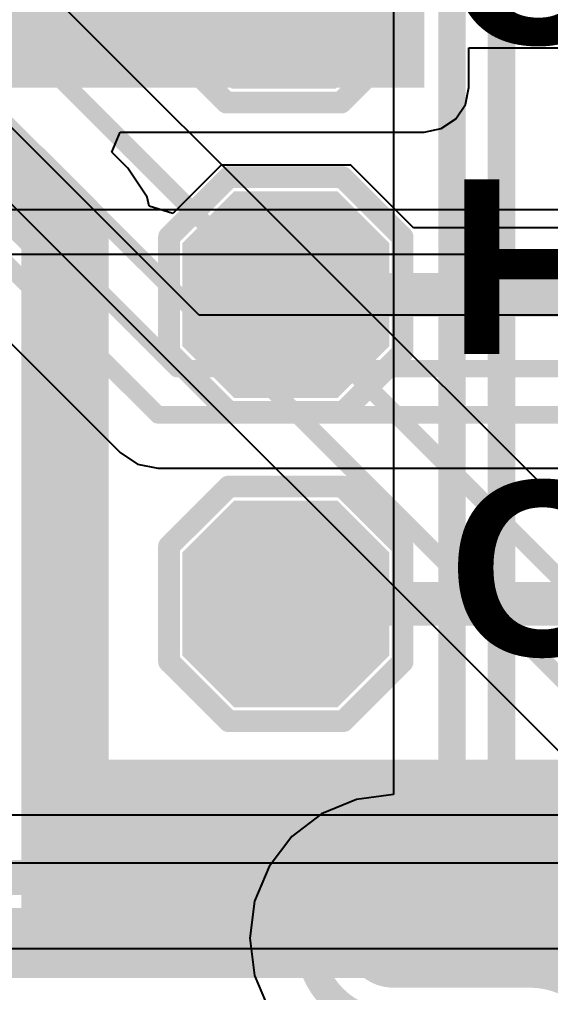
# Model space of a CAD drawing. Header units: inches. Extents: x 0 to 208, y 0 to 213.
# Drawn here: x 2.4163 to 2.5379, y 3.3466 to 3.5696 of the extents above; entities that cross this region are included whole.
import ezdxf

# ---------------------------------------------------------------- set-up
doc = ezdxf.new("R2010")
doc.units = ezdxf.units.IN
doc.header["$MEASUREMENT"] = 0
for name, color, linetype in [('Bottom Layer', 5, 'Continuous'), ('L2_GND1', 16, 'Continuous'), ('L5_GND2', 156, 'Continuous'), ('L6_SIG2', 130, 'Continuous'), ('L7_GND3', 216, 'Continuous'), ('Top Layer', 1, 'Continuous'), ('Top Overlay', 2, 'Continuous'), ('Top Paste', 8, 'Continuous'), ('Top Solder', 216, 'Continuous')]:
    doc.layers.add(name, color=color, linetype=linetype)
doc.styles.add('Arial_Bold', font='', dxfattribs={"height": 0.2})
doc.styles.get('Arial_Bold').set_extended_font_data('Arial', bold=True)

# ---------------------------------------------------------------- blocks, each defined once
blk = doc.blocks.new('T____________0_5___191')
at = {"layer": 'Top Layer'}
blk.add_hatch(color=1, dxfattribs=at).paths.add_polyline_path([(0.009843425, 0.01968415), (-0.009841625, 0.01968415), (-0.01968415, 0.009841625), (-0.01968415, -0.009843425), (-0.009841625, -0.01968595), (0.009843425, -0.01968595), (0.01968595, -0.009843425), (0.01968595, 0.009841625)])
at = {"layer": 'Top Paste'}
blk.add_hatch(color=8, dxfattribs=at).paths.add_polyline_path([(0.009843425, 0.01968415), (-0.009841625, 0.01968415), (-0.01968415, 0.009841625), (-0.01968415, -0.009843425), (-0.009841625, -0.01968595), (0.009843425, -0.01968595), (0.01968595, -0.009843425), (0.01968595, 0.009841625)])
at = {"layer": 'Top Solder'}
blk.add_hatch(color=216, dxfattribs=at).paths.add_polyline_path([(0.011843425, 0.02368415), (-0.011841625, 0.02368415), (-0.02368415, 0.011841625), (-0.02368415, -0.011843425), (-0.011841625, -0.02368595), (0.011843425, -0.02368595), (0.02368595, -0.011843425), (0.02368595, 0.011841625)])
at = {"layer": 'Top Overlay'}
for points in [[(-0.0132091, 0.0267511, 0.005, 0.005, 0), (-0.0268451, 0.0131171, 0.005, 0.005, 0)], [(-0.0132091, 0.0267511, 0.005, 0.005, 0), (0.0132489, 0.0267511, 0.005, 0.005, 0)], [(0.0132489, 0.0267511, 0.005, 0.005, 0), (0.0269149, 0.0130851, 0.005, 0.005, 0)], [(-0.0268451, 0.0131171, 0.005, 0.005, 0), (-0.0268451, -0.0131549, 0.005, 0.005, 0)], [(0.0269149, 0.0130851, 0.005, 0.005, 0), (0.0269149, -0.0129849, 0.005, 0.005, 0)], [(-0.0268451, -0.0131549, 0.005, 0.005, 0), (-0.0132831, -0.0267169, 0.005, 0.005, 0)], [(0.0269149, -0.0129849, 0.005, 0.005, 0), (0.0131849, -0.0267169, 0.005, 0.005, 0)], [(-0.0132831, -0.0267169, 0.005, 0.005, 0), (0.0131849, -0.0267169, 0.005, 0.005, 0)]]:
    blk.add_lwpolyline(points, format="xyseb", dxfattribs=at)
for points in [[(-0.0144591, 0.0267511, 0.0025, 0.0025, 1), (-0.0119591, 0.0267511, 0.0025, 0.0025, 1)], [(-0.0144591, 0.0267511, 0.0025, 0.0025, 1), (-0.0119591, 0.0267511, 0.0025, 0.0025, 1)], [(0.0119989, 0.0267511, 0.0025, 0.0025, 1), (0.0144989, 0.0267511, 0.0025, 0.0025, 1)], [(0.0119989, 0.0267511, 0.0025, 0.0025, 1), (0.0144989, 0.0267511, 0.0025, 0.0025, 1)], [(-0.0280951, 0.0131171, 0.0025, 0.0025, 1), (-0.0255951, 0.0131171, 0.0025, 0.0025, 1)], [(-0.0280951, 0.0131171, 0.0025, 0.0025, 1), (-0.0255951, 0.0131171, 0.0025, 0.0025, 1)], [(0.0256649, 0.0130851, 0.0025, 0.0025, 1), (0.0281649, 0.0130851, 0.0025, 0.0025, 1)], [(0.0256649, 0.0130851, 0.0025, 0.0025, 1), (0.0281649, 0.0130851, 0.0025, 0.0025, 1)], [(-0.0280951, -0.0131549, 0.0025, 0.0025, 1), (-0.0255951, -0.0131549, 0.0025, 0.0025, 1)], [(-0.0280951, -0.0131549, 0.0025, 0.0025, 1), (-0.0255951, -0.0131549, 0.0025, 0.0025, 1)], [(0.0256649, -0.0129849, 0.0025, 0.0025, 1), (0.0281649, -0.0129849, 0.0025, 0.0025, 1)], [(0.0256649, -0.0129849, 0.0025, 0.0025, 1), (0.0281649, -0.0129849, 0.0025, 0.0025, 1)], [(-0.0145331, -0.0267169, 0.0025, 0.0025, 1), (-0.0120331, -0.0267169, 0.0025, 0.0025, 1)], [(-0.0145331, -0.0267169, 0.0025, 0.0025, 1), (-0.0120331, -0.0267169, 0.0025, 0.0025, 1)], [(0.0119349, -0.0267169, 0.0025, 0.0025, 1), (0.0144349, -0.0267169, 0.0025, 0.0025, 1)], [(0.0119349, -0.0267169, 0.0025, 0.0025, 1), (0.0144349, -0.0267169, 0.0025, 0.0025, 1)]]:
    blk.add_lwpolyline(points, format="xyseb", close=True, dxfattribs=at)
blk = doc.blocks.new('T____________0_5___192')
at = {"layer": 'Top Layer'}
blk.add_hatch(color=1, dxfattribs=at).paths.add_polyline_path([(0.009841825, 0.01968415), (-0.009843225, 0.01968415), (-0.01968575, 0.009841625), (-0.01968575, -0.009843425), (-0.009843225, -0.01968595), (0.009841825, -0.01968595), (0.01968435, -0.009843425), (0.01968435, 0.009841625)])
at = {"layer": 'Top Paste'}
blk.add_hatch(color=8, dxfattribs=at).paths.add_polyline_path([(0.009841825, 0.01968415), (-0.009843225, 0.01968415), (-0.01968575, 0.009841625), (-0.01968575, -0.009843425), (-0.009843225, -0.01968595), (0.009841825, -0.01968595), (0.01968435, -0.009843425), (0.01968435, 0.009841625)])
at = {"layer": 'Top Solder'}
blk.add_hatch(color=216, dxfattribs=at).paths.add_polyline_path([(0.011841825, 0.02368415), (-0.011843225, 0.02368415), (-0.02368575, 0.011841625), (-0.02368575, -0.011843425), (-0.011843225, -0.02368595), (0.011841825, -0.02368595), (0.02368435, -0.011843425), (0.02368435, 0.011841625)])
at = {"layer": 'Top Overlay'}
for points in [[(-0.0132087, 0.0267511, 0.005, 0.005, 0), (-0.0268447, 0.0131171, 0.005, 0.005, 0)], [(-0.0132087, 0.0267511, 0.005, 0.005, 0), (0.0132473, 0.0267511, 0.005, 0.005, 0)], [(0.0132473, 0.0267511, 0.005, 0.005, 0), (0.0269153, 0.0130851, 0.005, 0.005, 0)], [(-0.0268447, 0.0131171, 0.005, 0.005, 0), (-0.0268447, -0.0131549, 0.005, 0.005, 0)], [(0.0269153, 0.0130851, 0.005, 0.005, 0), (0.0269153, -0.0129849, 0.005, 0.005, 0)], [(-0.0268447, -0.0131549, 0.005, 0.005, 0), (-0.0132827, -0.0267169, 0.005, 0.005, 0)], [(0.0269153, -0.0129849, 0.005, 0.005, 0), (0.0131833, -0.0267169, 0.005, 0.005, 0)], [(-0.0132827, -0.0267169, 0.005, 0.005, 0), (0.0131833, -0.0267169, 0.005, 0.005, 0)]]:
    blk.add_lwpolyline(points, format="xyseb", dxfattribs=at)
for points in [[(-0.0144587, 0.0267511, 0.0025, 0.0025, 1), (-0.0119587, 0.0267511, 0.0025, 0.0025, 1)], [(-0.0144587, 0.0267511, 0.0025, 0.0025, 1), (-0.0119587, 0.0267511, 0.0025, 0.0025, 1)], [(0.0119973, 0.0267511, 0.0025, 0.0025, 1), (0.0144973, 0.0267511, 0.0025, 0.0025, 1)], [(0.0119973, 0.0267511, 0.0025, 0.0025, 1), (0.0144973, 0.0267511, 0.0025, 0.0025, 1)], [(-0.0280947, 0.0131171, 0.0025, 0.0025, 1), (-0.0255947, 0.0131171, 0.0025, 0.0025, 1)], [(-0.0280947, 0.0131171, 0.0025, 0.0025, 1), (-0.0255947, 0.0131171, 0.0025, 0.0025, 1)], [(0.0256653, 0.0130851, 0.0025, 0.0025, 1), (0.0281653, 0.0130851, 0.0025, 0.0025, 1)], [(0.0256653, 0.0130851, 0.0025, 0.0025, 1), (0.0281653, 0.0130851, 0.0025, 0.0025, 1)], [(-0.0280947, -0.0131549, 0.0025, 0.0025, 1), (-0.0255947, -0.0131549, 0.0025, 0.0025, 1)], [(-0.0280947, -0.0131549, 0.0025, 0.0025, 1), (-0.0255947, -0.0131549, 0.0025, 0.0025, 1)], [(0.0256653, -0.0129849, 0.0025, 0.0025, 1), (0.0281653, -0.0129849, 0.0025, 0.0025, 1)], [(0.0256653, -0.0129849, 0.0025, 0.0025, 1), (0.0281653, -0.0129849, 0.0025, 0.0025, 1)], [(-0.0145327, -0.0267169, 0.0025, 0.0025, 1), (-0.0120327, -0.0267169, 0.0025, 0.0025, 1)], [(-0.0145327, -0.0267169, 0.0025, 0.0025, 1), (-0.0120327, -0.0267169, 0.0025, 0.0025, 1)], [(0.0119333, -0.0267169, 0.0025, 0.0025, 1), (0.0144333, -0.0267169, 0.0025, 0.0025, 1)], [(0.0119333, -0.0267169, 0.0025, 0.0025, 1), (0.0144333, -0.0267169, 0.0025, 0.0025, 1)]]:
    blk.add_lwpolyline(points, format="xyseb", close=True, dxfattribs=at)
blk = doc.blocks.new('T____________0_5___369')
at = {"layer": 'Top Layer'}
blk.add_hatch(color=1, dxfattribs=at).paths.add_polyline_path([(0.009841725, 0.01968305), (-0.009843325, 0.01968305), (-0.01968585, 0.009840525), (-0.01968585, -0.009844525), (-0.009843325, -0.01968705), (0.009841725, -0.01968705), (0.01968425, -0.009844525), (0.01968425, 0.009840525)])
at = {"layer": 'Top Paste'}
blk.add_hatch(color=8, dxfattribs=at).paths.add_polyline_path([(0.009841725, 0.01968305), (-0.009843325, 0.01968305), (-0.01968585, 0.009840525), (-0.01968585, -0.009844525), (-0.009843325, -0.01968705), (0.009841725, -0.01968705), (0.01968425, -0.009844525), (0.01968425, 0.009840525)])
at = {"layer": 'Top Solder'}
blk.add_hatch(color=216, dxfattribs=at).paths.add_polyline_path([(0.011841725, 0.02368305), (-0.011843325, 0.02368305), (-0.02368585, 0.011840525), (-0.02368585, -0.011844525), (-0.011843325, -0.02368705), (0.011841725, -0.02368705), (0.02368425, -0.011844525), (0.02368425, 0.011840525)])
at = {"layer": 'Top Overlay'}
for points in [[(-0.0132108, 0.02675, 0.005, 0.005, 0), (-0.0268468, 0.013116, 0.005, 0.005, 0)], [(-0.0132108, 0.02675, 0.005, 0.005, 0), (0.0132472, 0.02675, 0.005, 0.005, 0)], [(0.0132472, 0.02675, 0.005, 0.005, 0), (0.0269132, 0.013084, 0.005, 0.005, 0)], [(-0.0268468, 0.013116, 0.005, 0.005, 0), (-0.0268468, -0.013156, 0.005, 0.005, 0)], [(0.0269132, 0.013084, 0.005, 0.005, 0), (0.0269132, -0.012986, 0.005, 0.005, 0)], [(-0.0268468, -0.013156, 0.005, 0.005, 0), (-0.0132848, -0.026718, 0.005, 0.005, 0)], [(0.0269132, -0.012986, 0.005, 0.005, 0), (0.0131832, -0.026718, 0.005, 0.005, 0)], [(-0.0132848, -0.026718, 0.005, 0.005, 0), (0.0131832, -0.026718, 0.005, 0.005, 0)]]:
    blk.add_lwpolyline(points, format="xyseb", dxfattribs=at)
for points in [[(-0.0144608, 0.02675, 0.0025, 0.0025, 1), (-0.0119608, 0.02675, 0.0025, 0.0025, 1)], [(-0.0144608, 0.02675, 0.0025, 0.0025, 1), (-0.0119608, 0.02675, 0.0025, 0.0025, 1)], [(0.0119972, 0.02675, 0.0025, 0.0025, 1), (0.0144972, 0.02675, 0.0025, 0.0025, 1)], [(0.0119972, 0.02675, 0.0025, 0.0025, 1), (0.0144972, 0.02675, 0.0025, 0.0025, 1)], [(-0.0280968, 0.013116, 0.0025, 0.0025, 1), (-0.0255968, 0.013116, 0.0025, 0.0025, 1)], [(-0.0280968, 0.013116, 0.0025, 0.0025, 1), (-0.0255968, 0.013116, 0.0025, 0.0025, 1)], [(0.0256632, 0.013084, 0.0025, 0.0025, 1), (0.0281632, 0.013084, 0.0025, 0.0025, 1)], [(0.0256632, 0.013084, 0.0025, 0.0025, 1), (0.0281632, 0.013084, 0.0025, 0.0025, 1)], [(-0.0280968, -0.013156, 0.0025, 0.0025, 1), (-0.0255968, -0.013156, 0.0025, 0.0025, 1)], [(-0.0280968, -0.013156, 0.0025, 0.0025, 1), (-0.0255968, -0.013156, 0.0025, 0.0025, 1)], [(0.0256632, -0.012986, 0.0025, 0.0025, 1), (0.0281632, -0.012986, 0.0025, 0.0025, 1)], [(0.0256632, -0.012986, 0.0025, 0.0025, 1), (0.0281632, -0.012986, 0.0025, 0.0025, 1)], [(-0.0145348, -0.026718, 0.0025, 0.0025, 1), (-0.0120348, -0.026718, 0.0025, 0.0025, 1)], [(-0.0145348, -0.026718, 0.0025, 0.0025, 1), (-0.0120348, -0.026718, 0.0025, 0.0025, 1)], [(0.0119332, -0.026718, 0.0025, 0.0025, 1), (0.0144332, -0.026718, 0.0025, 0.0025, 1)], [(0.0119332, -0.026718, 0.0025, 0.0025, 1), (0.0144332, -0.026718, 0.0025, 0.0025, 1)]]:
    blk.add_lwpolyline(points, format="xyseb", close=True, dxfattribs=at)
blk = doc.blocks.new('24_TSSOP_409')
at = {"layer": 'Top Layer'}
blk.add_hatch(color=1, dxfattribs=at).paths.add_polyline_path([(-0.14369965, -0.13188945), (-0.08464455, -0.13188945), (-0.08464455, -0.14960595), (-0.14369965, -0.14960595)])
at = {"layer": 'Top Paste'}
blk.add_hatch(color=8, dxfattribs=at).paths.add_polyline_path([(-0.14369965, -0.13188945), (-0.08464455, -0.13188945), (-0.08464455, -0.14960595), (-0.14369965, -0.14960595)])
at = {"layer": 'Top Solder'}
blk.add_hatch(color=216, dxfattribs=at).paths.add_polyline_path([(-0.14769965, -0.12788945), (-0.08064455, -0.12788945), (-0.08064455, -0.15360595), (-0.14769965, -0.15360595)])

msp = doc.modelspace()

# ---------------------------------------------------------------- hatches: boundary and pattern name
at = {"layer": 'Top Layer'}
for points in [[(2.4089998, 3.5540002), (2.5089998, 3.5540002), (2.5089998, 3.6184802), (2.4089998, 3.6184802)], [(2.4167161, 3.356), (2.6744339, 3.356), (2.6744339, 3.4), (2.4167161, 3.4)]]:
    msp.add_hatch(color=1, dxfattribs=at).paths.add_polyline_path(points)

# ---------------------------------------------------------------- linework, layer by layer
at = {"layer": 'Bottom Layer'}
for p, q in [((2.5019431, 3.8248333), (2.5019431, 3.4389485)), ((2.5019431, 3.4389485), (2.5019432, 3.438948)), ((2.5019432, 3.438948), (2.5019432, 3.3920131)), ((2.5019432, 3.3920131), (2.4934564, 3.3908957)), ((2.4934564, 3.3908957), (2.4855116, 3.3876049)), ((2.4855116, 3.3876049), (2.4786892, 3.3823699)), ((2.4786892, 3.3823699), (2.4734542, 3.3755475)), ((2.4734542, 3.3755475), (2.4701634, 3.3676027)), ((2.4701634, 3.3676027), (2.4690407, 3.359077)), ((2.4690407, 3.359077), (2.4690407, 3.3590769)), ((2.4690407, 3.3590769), (2.4690407, 3.3590765)), ((2.4690407, 3.3590765), (2.4690408, 3.3590765)), ((2.4690408, 3.3590765), (2.4701634, 3.3505508)), ((2.4701634, 3.3505508), (2.4734542, 3.342606))]:
    msp.add_line(p, q, dxfattribs=at)
for points in [[(2.5153659, 3.4389485, 0.0063299, 0.0063299, 0), (2.5153659, 3.8248338, 0.0063299, 0.0063299, 0)], [(2.5266958, 3.4389485, 0.0063299, 0.0063299, 0), (2.5266958, 3.8201409, 0.0063299, 0.0063299, 0)], [(2.5153659, 3.4389485, 0.0063299, 0.0063299, 0), (2.515366, 3.4389485, 0.0063299, 0.0063299, 0)], [(2.515366, 3.3867364, 0.0063299, 0.0063299, 0), (2.515366, 3.4389485, 0.0063299, 0.0063299, 0)], [(2.5266958, 3.3867364, 0.0063299, 0.0063299, 0), (2.5266958, 3.4389485, 0.0063299, 0.0063299, 0)], [(2.5266958, 3.3867364, 0.0063299, 0.0063299, -0.4142135623730951), (2.5072011, 3.3672417, 0.0063299, 0.0063299, 0)], [(2.515366, 3.3867364, 0.0063299, 0.0063299, -0.4142135623730951), (2.5072011, 3.3785715, 0.0063299, 0.0063299, 0)], [(2.4824876, 3.3590768, 0.0063299, 0.0063299, -0.4142135623730951), (2.5019823, 3.3785715, 0.0063299, 0.0063299, 0)], [(2.5019823, 3.3785715, 0.0063299, 0.0063299, 0), (2.5072011, 3.3785715, 0.0063299, 0.0063299, 0)], [(2.4938174, 3.3590768, 0.0063299, 0.0063299, -0.4142135623730951), (2.5019823, 3.3672417, 0.0063299, 0.0063299, 0)], [(2.5019823, 3.3672417, 0.0063299, 0.0063299, 0), (2.5072011, 3.3672417, 0.0063299, 0.0063299, 0)], [(2.4824876, 3.3590767, 0.0063299, 0.0063299, 0), (2.4824876, 3.3590768, 0.0063299, 0.0063299, 0)], [(2.5019823, 3.339582, 0.0063299, 0.0063299, -0.4142135623730951), (2.4824876, 3.3590767, 0.0063299, 0.0063299, 0)], [(2.4938174, 3.3590767, 0.0063299, 0.0063299, 0), (2.4938174, 3.3590768, 0.0063299, 0.0063299, 0)], [(2.5019823, 3.3509118, 0.0063299, 0.0063299, -0.4142135623730951), (2.4938174, 3.3590767, 0.0063299, 0.0063299, 0)], [(2.5019823, 3.3509118, 0.0063299, 0.0063299, 0), (2.533244, 3.3509118, 0.0063299, 0.0063299, 0)], [(2.533244, 3.3509118, 0.0063299, 0.0063299, -0.4142135623730951), (2.5527387, 3.3314171, 0.0063299, 0.0063299, 0)]]:
    msp.add_lwpolyline(points, format="xyseb", dxfattribs=at)
for points in [[(2.5137834, 3.4389485, 0.0031649, 0.0031649, 1), (2.5169484, 3.4389485, 0.0031649, 0.0031649, 1)], [(2.5137834, 3.4389485, 0.0031649, 0.0031649, 1), (2.5169484, 3.4389485, 0.0031649, 0.0031649, 1)], [(2.5137835, 3.4389485, 0.0031649, 0.0031649, 1), (2.5169485, 3.4389485, 0.0031649, 0.0031649, 1)], [(2.5137835, 3.4389485, 0.0031649, 0.0031649, 1), (2.5169485, 3.4389485, 0.0031649, 0.0031649, 1)], [(2.5251133, 3.4389485, 0.0031649, 0.0031649, 1), (2.5282783, 3.4389485, 0.0031649, 0.0031649, 1)], [(2.5251133, 3.4389485, 0.0031649, 0.0031649, 1), (2.5282783, 3.4389485, 0.0031649, 0.0031649, 1)], [(2.5137835, 3.3867364, 0.0031649, 0.0031649, 1), (2.5169485, 3.3867364, 0.0031649, 0.0031649, 1)], [(2.5137835, 3.3867364, 0.0031649, 0.0031649, 1), (2.5169485, 3.3867364, 0.0031649, 0.0031649, 1)], [(2.5251133, 3.3867364, 0.0031649, 0.0031649, 1), (2.5282783, 3.3867364, 0.0031649, 0.0031649, 1)], [(2.5251133, 3.3867364, 0.0031649, 0.0031649, 1), (2.5282783, 3.3867364, 0.0031649, 0.0031649, 1)], [(2.5003998, 3.3785715, 0.0031649, 0.0031649, 1), (2.5035648, 3.3785715, 0.0031649, 0.0031649, 1)], [(2.5003998, 3.3785715, 0.0031649, 0.0031649, 1), (2.5035648, 3.3785715, 0.0031649, 0.0031649, 1)], [(2.5056186, 3.3785715, 0.0031649, 0.0031649, 1), (2.5087836, 3.3785715, 0.0031649, 0.0031649, 1)], [(2.5056186, 3.3785715, 0.0031649, 0.0031649, 1), (2.5087836, 3.3785715, 0.0031649, 0.0031649, 1)], [(2.5003998, 3.3672417, 0.0031649, 0.0031649, 1), (2.5035648, 3.3672417, 0.0031649, 0.0031649, 1)], [(2.5003998, 3.3672417, 0.0031649, 0.0031649, 1), (2.5035648, 3.3672417, 0.0031649, 0.0031649, 1)], [(2.5056186, 3.3672417, 0.0031649, 0.0031649, 1), (2.5087836, 3.3672417, 0.0031649, 0.0031649, 1)], [(2.5056186, 3.3672417, 0.0031649, 0.0031649, 1), (2.5087836, 3.3672417, 0.0031649, 0.0031649, 1)], [(2.4809051, 3.3590768, 0.0031649, 0.0031649, 1), (2.4840701, 3.3590768, 0.0031649, 0.0031649, 1)], [(2.4809051, 3.3590768, 0.0031649, 0.0031649, 1), (2.4840701, 3.3590768, 0.0031649, 0.0031649, 1)], [(2.4809051, 3.3590767, 0.0031649, 0.0031649, 1), (2.4840701, 3.3590767, 0.0031649, 0.0031649, 1)], [(2.4809051, 3.3590767, 0.0031649, 0.0031649, 1), (2.4840701, 3.3590767, 0.0031649, 0.0031649, 1)], [(2.4922349, 3.3590768, 0.0031649, 0.0031649, 1), (2.4953999, 3.3590768, 0.0031649, 0.0031649, 1)], [(2.4922349, 3.3590768, 0.0031649, 0.0031649, 1), (2.4953999, 3.3590768, 0.0031649, 0.0031649, 1)], [(2.4922349, 3.3590767, 0.0031649, 0.0031649, 1), (2.4953999, 3.3590767, 0.0031649, 0.0031649, 1)], [(2.4922349, 3.3590767, 0.0031649, 0.0031649, 1), (2.4953999, 3.3590767, 0.0031649, 0.0031649, 1)], [(2.5003998, 3.3509118, 0.0031649, 0.0031649, 1), (2.5035648, 3.3509118, 0.0031649, 0.0031649, 1)], [(2.5003998, 3.3509118, 0.0031649, 0.0031649, 1), (2.5035648, 3.3509118, 0.0031649, 0.0031649, 1)], [(2.5316615, 3.3509118, 0.0031649, 0.0031649, 1), (2.5348265, 3.3509118, 0.0031649, 0.0031649, 1)], [(2.5316615, 3.3509118, 0.0031649, 0.0031649, 1), (2.5348265, 3.3509118, 0.0031649, 0.0031649, 1)]]:
    msp.add_lwpolyline(points, format="xyseb", close=True, dxfattribs=at)
at = {"layer": 'L2_GND1'}
for p, q in [((2.7959311, 3.526), (2.361121, 3.526)), ((2.361121, 3.5158041), (2.7948288, 3.5158041)), ((3.7357661, 3.3872743), (2.3018654, 3.3872743))]:
    msp.add_line(p, q, dxfattribs=at)
for points in [[(2.2415474, 3.373, 0.008, 0.008, 0), (4.6173624, 3.373, 0.008, 0.008, 0)], [(2.0720727, 3.354, 0.008, 0.008, 0), (4.3303285, 3.354, 0.008, 0.008, 0)]]:
    msp.add_lwpolyline(points, format="xyseb", dxfattribs=at)
at = {"layer": 'L5_GND2'}
for p, q in [((2.4574585, 3.5018351), (2.3202359, 3.6390577)), ((2.3694592, 3.5402378), (2.4393485, 3.4703485)), ((2.7964266, 3.5018351), (2.4574585, 3.5018351)), ((2.4393485, 3.4703485), (2.4433178, 3.4676962)), ((2.4433178, 3.4676962), (2.448, 3.4667649)), ((2.448, 3.4667649), (2.6478484, 3.4667649)), ((3.1905796, 3.3566461), (2.0750245, 3.3566461))]:
    msp.add_line(p, q, dxfattribs=at)
for points in [[(2.3080008, 3.6339898, 0.004, 0.004, 0), (2.4523906, 3.4896, 0.004, 0.004, 0)], [(2.2974008, 3.6295992, 0.004, 0.004, 0), (2.448, 3.479, 0.004, 0.004, 0)], [(2.4523906, 3.4896, 0.004, 0.004, 0), (2.895579, 3.4896, 0.004, 0.004, 0)], [(2.448, 3.479, 0.004, 0.004, 0), (2.895579, 3.479, 0.004, 0.004, 0)]]:
    msp.add_lwpolyline(points, format="xyseb", dxfattribs=at)
for points in [[(2.4513906, 3.4896, 0.002, 0.002, 1), (2.4533906, 3.4896, 0.002, 0.002, 1)], [(2.4513906, 3.4896, 0.002, 0.002, 1), (2.4533906, 3.4896, 0.002, 0.002, 1)], [(2.447, 3.479, 0.002, 0.002, 1), (2.449, 3.479, 0.002, 0.002, 1)], [(2.447, 3.479, 0.002, 0.002, 1), (2.449, 3.479, 0.002, 0.002, 1)]]:
    msp.add_lwpolyline(points, format="xyseb", close=True, dxfattribs=at)
at = {"layer": 'L6_SIG2'}
msp.add_line((3.7501981, 3.3762743), (2.3948325, 3.3762743), dxfattribs=at)
msp.add_lwpolyline([(2.4061892, 3.362, 0.008, 0.008, 0), (4.718, 3.362, 0.008, 0.008, 0)], format="xyseb", dxfattribs=at)
at = {"layer": 'L7_GND3'}
for p, q in [((2.2212432, 3.7204539), (2.9836623, 2.9580348)), ((3.0040091, 2.9949214), (2.2815967, 3.7173338))]:
    msp.add_line(p, q, dxfattribs=at)
for points in [[(2.2329385, 3.748689, 0.004, 0.004, 0), (2.9989412, 2.9826863, 0.004, 0.004, 0)], [(2.2263111, 3.732689, 0.004, 0.004, 0), (2.9923138, 2.9666863, 0.004, 0.004, 0)]]:
    msp.add_lwpolyline(points, format="xyseb", dxfattribs=at)
at = {"layer": 'Top Layer'}
for p, q in [((2.5191957, 3.5540002), (2.5191957, 3.5631219)), ((2.5191957, 3.5631219), (2.5435656, 3.5631219)), ((2.5184196, 3.5500984), (2.5191957, 3.5540002)), ((2.5162094, 3.5467906), (2.5184196, 3.5500984)), ((2.5129016, 3.5445804), (2.5162094, 3.5467906)), ((2.437452, 3.5391849), (2.4393654, 3.5438043)), ((2.4393654, 3.5438043), (2.5089998, 3.5438043)), ((2.5089998, 3.5438043), (2.5129016, 3.5445804)), ((2.441135, 3.5355018), (2.437452, 3.5391849)), ((2.4624713, 3.5362172), (2.451398, 3.5251439)), ((2.4921563, 3.5362172), (2.4624713, 3.5362172)), ((2.5065474, 3.5218261), (2.4921563, 3.5362172)), ((2.4411353, 3.5355016), (2.441135, 3.5355018)), ((2.4455557, 3.5288861), (2.4411353, 3.5355016)), ((2.4459727, 3.5267897), (2.4455557, 3.5288861)), ((2.451398, 3.5251439), (2.4459727, 3.5267897)), ((2.7014865, 3.5218261), (2.5065474, 3.5218261))]:
    msp.add_line(p, q, dxfattribs=at)
for points in [[(2.3919998, 3.5327982, 0.02, 0.02, 0), (2.4150003, 3.5327982, 0.02, 0.02, 0)], [(2.4150003, 3.5327982, 0.02, 0.02, 0), (2.4267161, 3.5210824, 0.02, 0.02, 0)], [(2.4267161, 3.373189, 0.02, 0.02, 0), (2.4267161, 3.5210824, 0.02, 0.02, 0)], [(2.4777891, 3.5065322, 0.01, 0.01, 0), (2.7078214, 3.5065322, 0.01, 0.01, 0)], [(2.4773138, 3.4356642, 0.01, 0.01, 0), (2.5450354, 3.4356642, 0.01, 0.01, 0)]]:
    msp.add_lwpolyline(points, format="xyseb", dxfattribs=at)
for points in [[(2.4100003, 3.5327982, 0.01, 0.01, 1), (2.4200003, 3.5327982, 0.01, 0.01, 1)], [(2.4100003, 3.5327982, 0.01, 0.01, 1), (2.4200003, 3.5327982, 0.01, 0.01, 1)], [(2.4217161, 3.5210824, 0.01, 0.01, 1), (2.4317161, 3.5210824, 0.01, 0.01, 1)], [(2.4217161, 3.5210824, 0.01, 0.01, 1), (2.4317161, 3.5210824, 0.01, 0.01, 1)], [(2.4752891, 3.5065322, 0.005, 0.005, 1), (2.4802891, 3.5065322, 0.005, 0.005, 1)], [(2.4748138, 3.4356642, 0.005, 0.005, 1), (2.4798138, 3.4356642, 0.005, 0.005, 1)], [(2.4217161, 3.373189, 0.01, 0.01, 1), (2.4317161, 3.373189, 0.01, 0.01, 1)]]:
    msp.add_lwpolyline(points, format="xyseb", close=True, dxfattribs=at)

# ---------------------------------------------------------------- block references
at = {"rotation": 90}
for name, p in [('24_TSSOP_409', (2.2771101, 3.7031243)), ('T____________0_5___369', (2.4768118, 3.577397)), ('T____________0_5___191', (2.4773129, 3.5065313)), ('T____________0_5___192', (2.4773129, 3.4356649))]:
    msp.add_blockref(name, p, dxfattribs=at)

# ---------------------------------------------------------------- texts
at = {"layer": 'Top Overlay', "style": 'Arial_Bold'}
for s, p in [('CT-HPD', (2.5134869, 3.5639784)), ('HOST', (2.5144559, 3.4929403)), ('OTG0', (2.5144559, 3.423805))]:
    msp.add_text(s, height=0.04, dxfattribs=at).set_placement(p)

doc.saveas('drawing.dxf')
